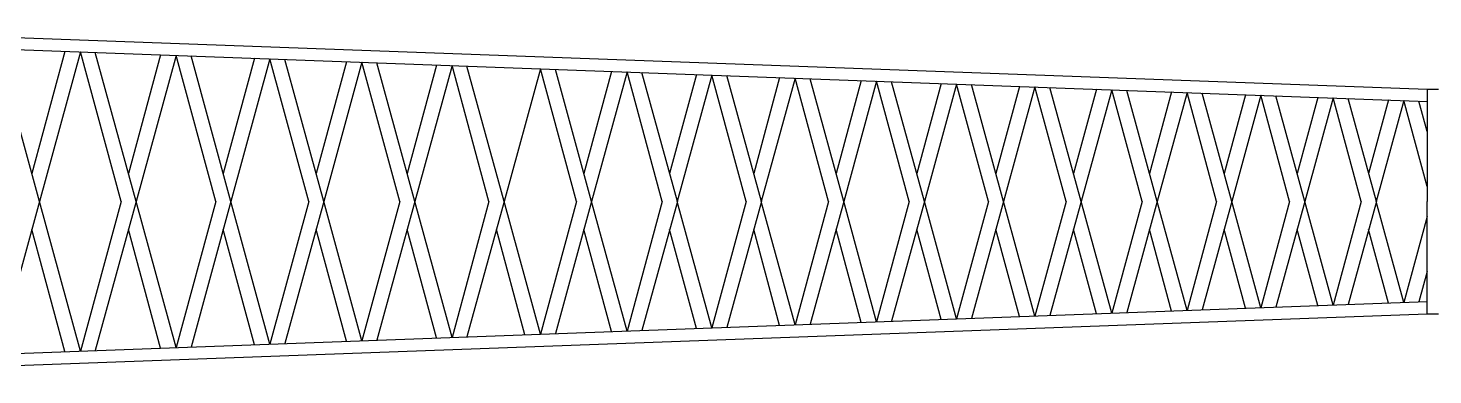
# Model space of a CAD drawing. Header units: inches. Extents: x -11313 to -10532, y -2328 to -2195.
# Drawn here: x -11077.2 to -10840.6, y -2290.6 to -2232.2 of the extents above; entities that cross this region are included whole.
import ezdxf

# ---------------------------------------------------------------- set-up
doc = ezdxf.new("R2010")
doc.units = ezdxf.units.IN
doc.header["$MEASUREMENT"] = 0

msp = doc.modelspace()

# ---------------------------------------------------------------- linework, layer by layer
at = {"color": 0, "linetype": 'Continuous'}
for p, q in [((-11121.66641, -2232.24268), (-10841.54235, -2242.51764)), ((-11118.67867, -2234.4019), (-10841.54235, -2244.56727)), ((-11075.2724, -2261.41114), (-11082.33061, -2235.73515)), ((-11071.00036, -2236.15074), (-11076.56822, -2256.69728)), ((-11068.38412, -2236.24671), (-11075.28561, -2261.41114)), ((-11061.54903, -2261.41114), (-11068.38412, -2236.24671)), ((-11058.98886, -2261.41114), (-11065.88122, -2236.33851)), ((-11054.87709, -2236.74214), (-11060.28468, -2256.69728)), ((-11052.26276, -2236.83804), (-11059.00208, -2261.41114)), ((-11045.58829, -2261.41114), (-11052.26276, -2236.83804)), ((-11043.02812, -2261.41114), (-11049.7579, -2236.92992)), ((-11039.07343, -2237.32182), (-11044.32394, -2256.69728)), ((-11036.46097, -2237.41765), (-11043.04133, -2261.41114)), ((-11029.94394, -2261.41114), (-11036.46097, -2237.41765)), ((-11027.38377, -2261.41114), (-11033.9542, -2237.5096)), ((-11023.58305, -2237.89001), (-11028.67959, -2256.69728)), ((-11020.97243, -2237.98577), (-11027.39698, -2261.41114)), ((-11014.60971, -2261.41114), (-11020.97243, -2237.98577)), ((-11012.04954, -2261.41114), (-11018.46378, -2238.07778)), ((-11008.39974, -2238.44693), (-11013.34536, -2256.69728)), ((-11005.79093, -2238.54263), (-11012.06275, -2261.41114)), ((-10999.57945, -2261.41114), (-11005.79093, -2238.54263)), ((-10997.01928, -2261.41114), (-11003.28042, -2238.63471)), ((-10990.91037, -2239.08844), (-10997.0325, -2261.41114)), ((-10984.84714, -2261.41114), (-10990.91037, -2239.08844)), ((-10982.28698, -2261.41114), (-10988.39805, -2239.1806)), ((-10978.9301, -2239.52788), (-10983.5828, -2256.69728)), ((-10976.32478, -2239.62344), (-10982.30019, -2261.41114)), ((-10970.40688, -2261.41114), (-10976.32478, -2239.62344)), ((-10967.84671, -2261.41114), (-10973.8107, -2239.71566)), ((-10964.63196, -2240.05234), (-10969.14253, -2256.69728)), ((-10962.02834, -2240.14784), (-10967.85992, -2261.41114)), ((-10956.25286, -2261.41114), (-10962.02834, -2240.14784)), ((-10953.6927, -2261.41114), (-10959.51252, -2240.24012)), ((-10950.61725, -2240.5664), (-10954.98852, -2256.69728)), ((-10948.01529, -2240.66184), (-10953.70591, -2261.41114)), ((-10942.37943, -2261.41114), (-10948.01529, -2240.66184)), ((-10939.81926, -2261.41114), (-10945.49777, -2240.75418)), ((-10936.88035, -2241.07027), (-10941.11508, -2256.69728)), ((-10934.28003, -2241.16565), (-10939.83247, -2261.41114)), ((-10928.78101, -2261.41114), (-10934.28003, -2241.16565)), ((-10926.22084, -2261.41114), (-10931.76084, -2241.25805)), ((-10923.41577, -2241.56415), (-10927.51666, -2256.69728)), ((-10920.81704, -2241.65947), (-10926.23405, -2261.41114)), ((-10915.45215, -2261.41114), (-10920.81704, -2241.65947)), ((-10912.89199, -2261.41114), (-10918.29621, -2241.75193)), ((-10910.2181, -2242.04824), (-10914.18781, -2256.69728)), ((-10907.62093, -2242.1435), (-10912.9052, -2261.41114)), ((-10902.38452, -2261.41114), (-10907.61791, -2242.14361)), ((-10899.82436, -2261.41114), (-10905.09548, -2242.23614)), ((-10897.27908, -2242.52284), (-10901.12018, -2256.69728)), ((-10894.68345, -2242.61805), (-10899.83757, -2261.41114)), ((-10889.57893, -2261.41114), (-10894.68345, -2242.61805)), ((-10887.01876, -2261.41114), (-10892.15945, -2242.71063)), ((-10884.59952, -2242.98793), (-10888.31459, -2256.69728)), ((-10841.54235, -2242.51764), (-10841.54235, -2261.41114)), ((-10841.54235, -2242.51764), (-10839.64296, -2242.51764)), ((-10882.0054, -2243.08308), (-10887.03198, -2261.41114)), ((-10877.02719, -2261.41114), (-10882.0054, -2243.08308)), ((-10874.46698, -2261.41114), (-10879.47982, -2243.17572)), ((-10872.17719, -2243.44358), (-10875.76581, -2256.68633)), ((-10869.58458, -2243.53868), (-10874.48621, -2261.41114)), ((-10864.73011, -2261.41114), (-10869.58458, -2243.53868)), ((-10862.16991, -2261.41114), (-10867.05749, -2243.63137)), ((-10860.00114, -2243.8902), (-10863.46874, -2256.68633)), ((-10857.40998, -2243.98524), (-10862.18913, -2261.41114)), ((-10852.67681, -2261.41114), (-10857.40998, -2243.98524)), ((-10850.11661, -2261.41114), (-10854.88141, -2244.07799)), ((-10848.06647, -2244.32796), (-10851.41544, -2256.68633)), ((-10845.47672, -2244.42295), (-10850.13583, -2261.41114)), ((-10841.54235, -2258.90794), (-10845.47672, -2244.42295)), ((-10841.54235, -2249.62443), (-10842.9467, -2244.51575)), ((-11075.2724, -2261.41114), (-11082.33061, -2287.08714)), ((-11068.38412, -2286.57558), (-11075.28561, -2261.41114)), ((-11061.54903, -2261.41114), (-11068.38412, -2286.57558)), ((-11058.98886, -2261.41114), (-11065.88122, -2286.48377)), ((-11052.26276, -2285.98425), (-11059.00208, -2261.41114)), ((-11045.58829, -2261.41114), (-11052.26276, -2285.98425)), ((-11043.02812, -2261.41114), (-11049.7579, -2285.89237)), ((-11036.46097, -2285.40464), (-11043.04133, -2261.41114)), ((-11029.94394, -2261.41114), (-11036.46097, -2285.40464)), ((-11027.38377, -2261.41114), (-11033.9542, -2285.31269)), ((-11020.97243, -2284.83652), (-11027.39698, -2261.41114)), ((-11014.60971, -2261.41114), (-11020.97243, -2284.83652)), ((-11012.04954, -2261.41114), (-11018.46378, -2284.7445)), ((-11005.79093, -2284.27966), (-11012.06275, -2261.41114)), ((-10999.57945, -2261.41114), (-11005.79093, -2284.27966)), ((-10997.01928, -2261.41114), (-11003.28042, -2284.18758)), ((-10990.91037, -2283.73384), (-10997.0325, -2261.41114)), ((-10984.84714, -2261.41114), (-10990.91037, -2283.73384)), ((-10982.28698, -2261.41114), (-10988.39805, -2283.64169)), ((-10976.32478, -2283.19884), (-10982.30019, -2261.41114)), ((-10970.40688, -2261.41114), (-10976.32478, -2283.19884)), ((-10967.84671, -2261.41114), (-10973.8107, -2283.10663)), ((-10962.02834, -2282.67445), (-10967.85992, -2261.41114)), ((-10956.25286, -2261.41114), (-10962.02834, -2282.67445)), ((-10953.6927, -2261.41114), (-10959.51252, -2282.58217)), ((-10948.01529, -2282.16045), (-10953.70591, -2261.41114)), ((-10942.37943, -2261.41114), (-10948.01529, -2282.16045)), ((-10939.81926, -2261.41114), (-10945.49777, -2282.06811)), ((-10934.28003, -2281.65664), (-10939.83247, -2261.41114)), ((-10928.78101, -2261.41114), (-10934.28003, -2281.65664)), ((-10926.22084, -2261.41114), (-10931.76084, -2281.56424)), ((-10920.81704, -2281.16282), (-10926.23405, -2261.41114)), ((-10915.45215, -2261.41114), (-10920.81704, -2281.16282)), ((-10912.89199, -2261.41114), (-10918.29621, -2281.07035)), ((-10907.62093, -2280.67878), (-10912.9052, -2261.41114)), ((-10902.38452, -2261.41114), (-10907.61791, -2280.67867)), ((-10899.82436, -2261.41114), (-10905.09548, -2280.58615)), ((-10894.68345, -2280.20424), (-10899.83757, -2261.41114)), ((-10889.57893, -2261.41114), (-10894.68345, -2280.20424)), ((-10887.01876, -2261.41114), (-10892.15945, -2280.11166)), ((-10882.0054, -2279.73921), (-10887.03198, -2261.41114)), ((-10877.02719, -2261.41114), (-10882.0054, -2279.73921)), ((-10874.46698, -2261.41114), (-10879.47982, -2279.64657)), ((-10869.58458, -2279.28361), (-10874.48621, -2261.41114)), ((-10864.73011, -2261.41114), (-10869.58458, -2279.28361)), ((-10862.16991, -2261.41114), (-10867.05749, -2279.19092)), ((-10857.40998, -2278.83705), (-10862.18913, -2261.41114)), ((-10852.67681, -2261.41114), (-10857.40998, -2278.83705)), ((-10850.11661, -2261.41114), (-10854.88141, -2278.7443)), ((-10845.47672, -2278.39933), (-10850.13583, -2261.41114)), ((-10841.54235, -2280.30465), (-10841.54235, -2261.41114)), ((-10841.54235, -2263.91434), (-10845.47672, -2278.39933)), ((-11071.00036, -2286.67154), (-11076.56822, -2266.12501)), ((-11054.87709, -2286.08014), (-11060.28468, -2266.12501)), ((-11039.07343, -2285.50046), (-11044.32394, -2266.12501)), ((-11023.58305, -2284.93228), (-11028.67959, -2266.12501)), ((-11008.39974, -2284.37535), (-11013.34536, -2266.12501)), ((-10993.51741, -2283.82947), (-10998.3151, -2266.12501)), ((-10978.9301, -2283.29441), (-10983.5828, -2266.12501)), ((-10964.63196, -2282.76995), (-10969.14253, -2266.12501)), ((-10950.61725, -2282.25589), (-10954.98852, -2266.12501)), ((-10936.88035, -2281.75202), (-10941.11508, -2266.12501)), ((-10923.41577, -2281.25814), (-10927.51666, -2266.12501)), ((-10910.2181, -2280.77405), (-10914.18781, -2266.12501)), ((-10897.27908, -2280.29945), (-10901.12018, -2266.12501)), ((-10884.59952, -2279.83436), (-10888.31459, -2266.12501)), ((-10872.17719, -2279.37871), (-10875.76581, -2266.13595)), ((-10860.00114, -2278.93209), (-10863.46874, -2266.13595)), ((-10848.06647, -2278.49433), (-10851.41544, -2266.13595)), ((-10841.54235, -2273.19786), (-10842.9467, -2278.30653)), ((-11118.67867, -2288.42039), (-10841.54235, -2278.25502)), ((-11121.66641, -2290.57961), (-10841.54235, -2280.30465)), ((-10841.54235, -2280.30465), (-10839.64296, -2280.30465))]:
    msp.add_line(p, q, dxfattribs=at)

doc.saveas('drawing.dxf')
